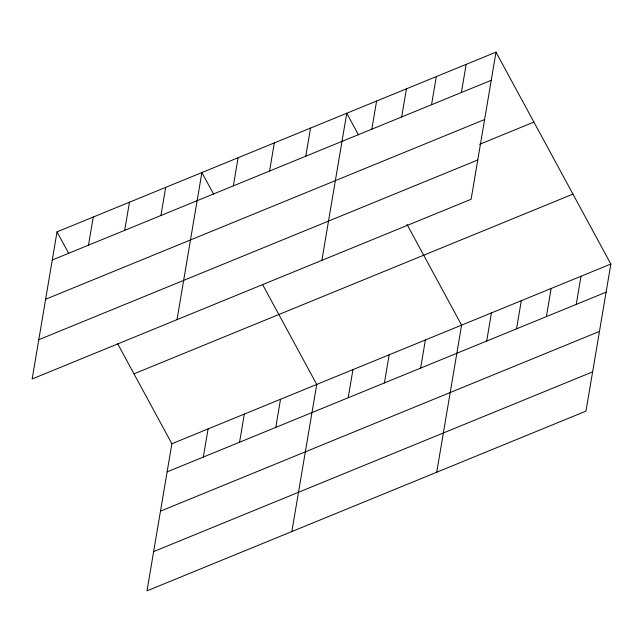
<?xml version="1.0" encoding="UTF-8"?>
<svg xmlns="http://www.w3.org/2000/svg" width="643" height="643" viewBox="0 0 643 643"><rect width="100%" height="100%" fill="white"/><g stroke="black" fill="none" stroke-linecap="round" stroke-linejoin="round"><path stroke-width="0.96" d="M57.026 231.866L32.15 378.96L471.126 199.25L496.002 52.155L57.026 231.866L68.729 253.446M88.485 245.168L93.243 217.037M124.702 230.347L129.46 202.215M160.919 215.518L165.677 187.386M177.01 319.651L201.886 172.565L213.589 194.146M117.709 343.812L171.874 443.75L146.998 590.845L585.974 411.134L610.85 264.04L496.002 52.155M233.345 185.867L238.103 157.736M203.333 457.06L208.091 428.929M269.562 171.038L274.32 142.907M239.55 442.231L244.308 414.1M305.779 156.209L310.537 128.086M275.767 427.402L280.525 399.271M321.87 260.351L346.754 113.256L358.448 134.837M291.858 531.544L316.742 384.45L262.569 284.511M371.839 129.163L376.597 101.031M348.193 397.752L352.951 369.621M401.69 116.946L406.448 88.814M384.41 382.923L389.168 354.791M431.541 104.729L436.3 76.597M461.393 92.504L466.151 64.372M420.626 368.101L425.385 339.97M436.718 472.235L461.602 325.141L406.963 224.343M486.695 341.055L491.453 312.924M516.538 328.83L521.296 300.699M546.389 316.613L551.147 288.482M576.241 304.388L580.999 276.257M52.268 259.997L491.244 80.287M45.629 299.252L484.605 119.542M479.63 144.297L533.899 122.074M38.789 339.705L477.765 159.986M133.977 373.832L572.953 194.114M171.874 443.75L610.85 264.04M167.124 471.882L606.092 292.171M160.477 511.145L599.453 331.426M153.637 551.59L592.613 371.879"/></g></svg>
